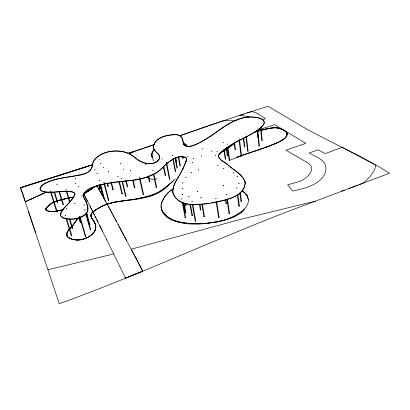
<?xml version="1.0" encoding="UTF-8"?>
<svg xmlns="http://www.w3.org/2000/svg" width="410" height="410" viewBox="0 0 410 410"><rect width="100%" height="100%" fill="white"/><g stroke="black" fill="none" stroke-linecap="round" stroke-linejoin="round"><path stroke-width="0.61" d="M287.077 134.403L287.072 134.019M95.822 227.514L95.791 226.986M245.195 183.516C242.73 198.517 222.194 200.311 210.704 202.991M151.838 154.801L151.843 154.129M287.036 134.828L286.903 133.127M151.849 155.364L151.997 153.361L152.71 151.567M153.314 146.816C154.985 138.057 165.394 135.382 173.107 134.905C176.864 134.142 181.717 135.361 182.635 139.579M90.948 215.311L91.948 212.831M161.074 206.056L161.094 205.128M95.791 227.401C95.72 231.85 91.85 235.12 88.186 237.108M151.843 154.514L151.9 153.699M62.294 209.838C57.682 210.602 49.005 213.892 45.705 209.223M66.753 234.305L67.173 232.234M95.766 227.822L95.761 228.252M90.933 214.973L90.948 215.68M186.637 158.931L186.576 159.352M45.725 209.495L46.253 208.08M90.964 215.081L90.969 214.743M161.12 205.241L161.217 204.308M95.714 228.247L95.443 229.667M287.067 134.603L286.974 135.115M151.92 153.796L152.689 151.469M66.789 233.879L67.225 232.121M278.877 141.937C282.075 140.456 286.154 138.534 287.026 134.726M287.01 134.798L285.529 137.642L282.136 140.297M45.741 209.325L45.792 208.89M151.951 153.591C152.166 152.51 153.545 148.994 154.647 150.311C155.246 151.111 155.959 151.813 156.692 152.489C158.516 153.929 160.556 156.169 159.444 158.644C154.411 166.445 142.229 163.857 136.151 158.393C125.04 147.943 105.872 148.512 94.915 158.849C92.086 161.468 92.86 165.666 91.143 168.828C88.432 173.681 82.251 174.188 77.382 175.28M186.611 159.7L183.075 168.756M161.238 204.421L162.119 201.448M91.02 214.758L91.866 212.928M286.949 135.085L286.595 136.125M161.427 203.601L163.744 198.271M45.771 209.161L46.069 208.357M186.683 158.901L186.376 157.845L185.428 157.127L181.707 156.543L177.181 157.194L173.163 158.947L173.158 159.254L177.545 157.378L181.123 156.83L184.823 157.168L186.54 158.327L186.627 159.623L184.105 166.035L180.103 173.937M95.089 230.584L95.822 227.048L94.889 223.163M95.253 230L94.874 231.014M67.255 232.234L67.378 231.788M67.307 232.121L68.66 229.831L72.201 225.966M162.319 201.156L163.887 198.03M183.065 168.776L180.18 174.183M95.012 230.563C91.22 237.4 82.179 241.024 74.589 239.747M67.465 231.788L70.228 228.211M45.899 208.818L46.637 207.603M94.782 231.014C89.098 239.45 76.111 242.971 67.645 236.852M286.508 136.166L285.826 137.171M179.852 174.368L179.483 174.993M179.811 174.809L179.539 175.28M163.826 198.286L164.794 196.569M163.938 198.097L165.174 196.016M179.298 175.306L179.011 175.787M178.965 175.864C176.003 181.015 171.969 186.581 172.969 192.854M178.97 176.233C176.151 181.112 172.513 186.248 172.887 192.152M164.943 196.498L168.213 192.48L173.066 188.897M77.213 175.311C65.769 177.663 53.31 178.099 43.106 184.372C32.457 193.207 52.295 192.972 57.195 191.998C61.295 191.506 65.441 191.229 69.551 191.757C71.852 191.654 76.947 192.592 74.251 195.785C71.038 203.314 61.751 207.409 60.49 215.563M73.006 197.64C79.525 190.05 66.543 191.347 61.766 191.285C57.923 191.613 33.323 194.924 42.138 185.428C52.623 178.109 66.128 178.042 78.218 175.408C85.054 174.896 92.901 171.252 92.778 163.354C97.442 152.002 113.257 149.594 124.035 152.059C131.866 153.253 136.412 160.679 143.761 162.847C149.184 164.83 159.393 164.077 159.746 156.784C158.701 153.12 154.124 151.72 153.437 148M46.166 208.367L46.812 207.404M75.46 221.774L75.794 221.297M74.758 222.794L73.836 224.091M75.686 221.451L74.215 223.568M75.742 221.369L78.479 217.818M75.86 221.2L76.352 220.36M75.896 220.99C73.482 226.438 65.4 229.897 67.291 236.457M165.256 196.036L168.607 192.249L173.087 189.005M75.999 221.005L78.095 218.135M152.904 151.264L154.273 149.783M73.8 223.978L73.231 224.89M76.511 220.298L77.162 219.437M46.325 208.142L48.457 205.876M73.651 224.183L72.396 225.889M152.935 151.218L154.401 149.686M77.239 219.345L77.536 218.966M91.896 213.036L94.648 210.468L100.107 207.199M77.618 218.868L77.956 218.453M73.041 224.972L72.324 225.977M78.028 218.366C81.8 216.244 89.026 213.938 87.883 208.101M195.744 221.031L195.288 221.144M195.247 220.969L195.698 220.857M65.718 215.752L65.303 215.906M91.978 212.939L92.183 212.559M65.236 215.747L65.661 215.588M85.29 236.329L85.721 236.196M85.767 236.375L85.357 236.503M244.847 209.044C235.089 219.396 219.76 221.379 206.363 223.286C191.957 223.706 172.892 224.987 163.011 212.124M46.755 207.609L48.447 205.748M219.027 217.244L218.612 217.326M72.288 225.864L71.027 227.371M218.55 217.141L219.012 217.044M79.924 216.362L79.509 216.465M79.458 216.296L79.904 216.167M71.74 235.56L71.33 235.688M71.273 235.514L71.694 235.381M203.965 216.588L204.411 216.49M204.446 216.675L204.042 216.777M46.935 207.404C50.117 203.483 54.822 201.448 59.552 200.167M285.585 137.458L284.668 138.37M90.236 229.713L90.651 229.59M90.692 229.769L90.297 229.887M191.988 215.501L192.418 215.393M192.454 215.583L192.059 215.686M92.306 212.57L95.735 209.864L101.7 206.507M228.98 213.133L229.441 213.051M229.472 213.231L229.031 213.318M72.585 228.262L72.232 228.37M209.546 136.673C222.358 128.11 235.386 116.512 251.781 116.845C256.024 117.378 263.773 117.373 264.44 122.821C262.877 126.89 258.853 129.411 255.471 131.871C243.212 139.354 228.595 144.187 218.714 154.903C217.49 159.854 224.864 161.786 227.432 164.676C233.362 170.042 241.526 173.773 244.888 181.358M72.16 228.196L72.565 228.073M89.462 224.516L89.851 224.398M89.882 224.593L89.523 224.69M191.824 201.674L192.28 201.582M192.31 201.756L191.87 201.843M200.408 209.792L200.828 209.7M200.859 209.884L200.459 209.976M173.358 180.851L170.017 183.823M66.287 208.751L66.686 208.618M66.733 208.782L66.374 208.91M84.619 209.951L85.044 209.843M85.085 210.012L84.696 210.125M48.503 205.83L51.604 203.345L55.042 201.679M181.645 198.891L182.086 198.794M182.117 198.968L181.702 199.06M80.263 222.604L80.642 222.486M80.688 222.666L80.319 222.773M238.886 205.917L239.332 205.846M239.337 206.04L238.922 206.097M216.131 198.471L215.706 198.527M172.164 181.968L175.224 178.98M215.665 198.353L216.126 198.276M94.971 186.365L89.749 190.322M172.123 181.881L169.95 183.752M244.98 181.702C242.192 173.727 233.577 170.088 227.704 164.62C225.085 161.622 217.941 159.869 218.54 154.913C228.211 143.889 243.161 139.19 255.44 131.6C258.818 129.104 262.994 126.582 264.435 122.421C262.625 117.337 255.215 117.475 250.659 117.091C234.71 117.342 222.133 128.571 209.587 136.935M94.848 186.345L94.474 186.678M242.863 211.247C230.487 221.108 213.625 223.06 198.302 223.824C186.14 223.317 170.365 223.132 162.785 211.76M201.269 197.815L200.838 197.897M200.797 197.722L201.248 197.64M94.156 187.083L94.725 186.586M284.627 138.406L279.364 141.696M233.966 143.367L231.65 145.33M233.674 143.725L234.95 142.629M233.474 143.9L229.482 147.159M94.382 186.76L89.723 190.219M234.817 142.639L235.155 142.347M234.827 142.736L235.166 142.449M233.131 144.192L231.619 145.468M226.346 194.678L226.812 194.612M226.822 194.791L226.397 194.863M188.6 196.662L189.036 196.574M87.504 214.676L87.197 214.768M168.402 185.489C154.785 199.819 133.634 198.983 115.548 202.063M74.63 203.334L75.03 203.222M87.115 214.599L87.479 214.491M75.061 203.391L74.681 203.493M189.061 196.749L188.636 196.831M50.532 191.88L50.891 191.777M50.937 191.952L50.614 192.049M83.953 205.097L84.357 204.995M84.404 205.154L84.014 205.261M182.086 194.366L182.506 194.278M182.537 194.453L182.137 194.54M241.428 201.202L241.008 201.269M240.972 201.084L241.398 201.023M231.563 145.401L229.467 147.057M169.899 183.793L167.982 185.33M169.827 183.977L165.102 187.708M225.961 203.155L226.376 203.083M226.376 203.288L226.023 203.35M231.399 145.647L225.474 149.947M93.618 187.529L86.561 192.28M167.88 185.407L165.153 187.672M66.307 189.963L65.979 190.04M65.928 189.871L66.282 189.779M56.744 211.75L57.082 211.647M57.123 211.811L56.826 211.914M197.292 191.496L197.712 191.414M197.733 191.593L197.343 191.67M236.508 187.923L236.959 187.862M236.965 188.041L236.544 188.103M81.79 195.785L82.169 195.693M82.2 195.862L81.836 195.949M229.369 147.128L224.598 150.373M239.127 183.526L238.722 183.588M182.547 188.359L182.947 188.277M182.952 188.467L182.588 188.528M238.676 183.413L239.112 183.352M229.195 147.374L224.69 150.434L219.565 153.253M223.388 185.392L223.809 185.325M223.829 185.499L223.414 185.561M239.758 193.92L239.368 193.986M239.332 193.807L239.732 193.745M62.904 204.216L63.212 204.118M63.268 204.282L62.981 204.375M57.303 202.273L57.61 202.181M57.661 202.34L57.364 202.432M78.469 186.278L78.823 186.196M78.853 186.371L78.51 186.447M182.609 182.891L182.988 182.814M183.014 182.993L182.665 183.065M108.45 200.444L108.763 200.357M108.799 200.536L108.527 200.613M186.007 177.356L185.653 177.427M185.612 177.263L185.981 177.187M121.76 178.78L121.462 178.857M121.396 178.683L121.734 178.606M104.283 198.645L104.002 198.727M56.841 184.28L57.174 184.192M57.19 184.367L56.898 184.438M103.94 198.558L104.253 198.476M173.163 158.947L167.029 163.144L159.787 170.129L154.831 173.522L145.586 177.417L135.633 179.739M173.158 159.254C168.853 161.745 164.989 164.917 161.719 168.664C154.852 175.495 145.109 178.417 135.782 180.005C122.405 181.738 108.727 182.24 95.796 186.396C90.81 187.98 81.103 191.9 84.311 198.681M117.675 176.238L118.003 176.162M118.049 176.331L117.752 176.408M143.157 194.361L143.474 194.278M143.51 194.458L143.203 194.53M237.088 176.643L237.498 176.587M237.513 176.756L237.123 176.812M209.346 136.807L206.799 138.426M209.387 137.068L206.84 138.688M89.631 190.276L86.566 192.157M89.595 190.419L89.154 190.706M100.486 163.611L100.773 163.544M100.814 163.733L100.537 163.795M75.455 183.208L75.788 183.132M75.819 183.311L75.496 183.378M139.338 177.279L139.672 177.207M139.697 177.381L139.41 177.453M125.578 195.995L125.89 195.918M125.916 196.093L125.634 196.17M121.954 193.74L122.257 193.663M122.293 193.838L122.001 193.909M89.026 190.788L83.799 193.776L86.464 192.336M130.452 170.304L130.764 170.232M130.8 170.406L130.518 170.478M103.13 167.552L103.428 167.485M103.458 167.675L103.171 167.731M104.207 182.701L103.873 182.768M75.296 178.345L75.619 178.273M75.645 178.437L75.343 178.504M103.838 182.593L104.171 182.527M112.796 189.364L113.078 189.292M113.119 189.461L112.842 189.528M96.914 173.594L97.226 173.527M97.262 173.702L96.955 173.763M123.102 169.094L123.415 169.022M123.446 169.202L123.154 169.263M156.287 187.611L156.584 187.539M156.62 187.713L156.343 187.78M191.157 172.63L191.506 172.559M191.537 172.728L191.229 172.794M101.767 192.013L102.054 191.936M102.085 192.111L101.818 192.182M206.594 138.554L204.6 139.754M206.635 138.816L204.426 140.143M99.538 180.549L99.235 180.615M99.804 188.487L100.076 188.41M100.117 188.579L99.876 188.651M99.184 180.441L99.512 180.374M94.859 169.745L95.156 169.678M108.255 171.329L108.558 171.262M108.573 171.457L108.296 171.508M95.192 169.858L94.9 169.924M152.725 170.621L153.043 170.555M153.079 170.724L152.792 170.796M99.717 159.577L99.978 159.51M134.48 187.724L134.767 187.657M134.777 187.836L134.531 187.893M223.486 168.392L223.845 168.336M223.865 168.51L223.522 168.566M233.187 172.815L233.567 172.764M233.587 172.933L233.213 172.984M127.3 186.74L127.582 186.668M127.623 186.837L127.356 186.909M224.152 150.649L220.278 152.792M224.167 150.752L220.293 152.894M218.048 165.466L217.746 165.517M204.385 139.882L199.296 142.685M217.695 165.348L218.038 165.291M204.216 140.266L201.822 141.619M107.886 186.114L108.158 186.043M108.184 186.217L107.953 186.284M86.5 192.198L83.778 193.669M198.819 169.991L198.481 170.053M198.45 169.889L198.799 169.827M120.35 163.744L120.637 163.687M120.668 163.872L120.402 163.923M166.188 162.36L166.491 162.298M166.496 162.483L166.24 162.529M281.26 140.809L277.626 142.629M124.676 181.82L124.937 181.758M201.602 141.742L199.337 142.952M239.03 139.041L239.317 138.985M239.337 139.164L239.081 139.215M145.816 164.641L146.109 164.579M146.114 164.764L145.873 164.81M193.248 158.26L193.551 158.204M193.571 158.373L193.3 158.424M187.647 156.22L187.934 156.164M187.964 156.338L187.703 156.389M227.078 144.038L227.355 143.987M192.367 162.386L192.674 162.324M227.381 144.166L227.135 144.217M223.014 142.531L223.286 142.475M223.312 142.649L223.066 142.7M192.695 162.488L192.408 162.544M216.905 151.208L217.197 151.157M217.223 151.326L216.941 151.377M87.73 237.354L81.385 239.732M211.637 151.141L211.929 151.09M211.955 151.264L211.693 151.31M198.722 142.982C194.658 144.868 187.175 148.645 183.982 144.607M198.763 143.249C194.653 145.16 188.072 148.512 184.305 145.289M100.614 207.06C108.778 202.519 118.172 201.525 127.269 200.346M172.584 155.575L172.338 155.631M172.282 155.477L172.554 155.421M215.388 155.559L215.696 155.503M245.718 133.814L245.979 133.768M201.469 155.892L201.761 155.841M201.776 156.01L201.505 156.061M215.691 155.677L215.445 155.718M161.935 158.88L162.211 158.824M162.242 158.977L161.976 159.039M101.777 206.471L102.326 206.204M230.553 160.002L240.173 155.974L253.523 151.459M129.345 153.77L134.162 151.459L154.119 144.587M128.796 153.858L134.137 151.326L127.807 153.35M129.006 153.934L134.167 151.469L127.843 153.494M278.82 142.07L276.842 142.87M102.643 206.056C114.031 200.49 127.141 201.09 139.082 198.312M202.156 148.763L202.422 148.712M202.422 148.891L202.207 148.927M278.308 142.316L268.094 146.508L255.604 150.88M42.86 193.756L46.474 192.095M45.628 192.31L25.2 201.694M40.436 194.873L43.655 193.392M31.611 184.034L20.5 187.58L25.471 201.746M30.248 199.552L42.45 193.945M25.251 201.843L33.512 198.056M277.37 142.747L276.853 142.977M257.126 128.105L257.388 128.063M276.53 143.121L274.731 143.884M276.386 143.07L273.511 144.387M274.459 143.997L273.777 144.279M273.772 144.176L273.501 144.284M273.096 144.448L270.651 145.422M273.106 144.556L270.39 145.632M125.506 277.995L142.772 271.092L131.81 250.3M236.672 157.425L248.988 153.053M237.272 157.199L240.403 156.005M270.38 145.524L269.273 145.95M270.113 145.74L267.894 146.58M341.648 191.255L342.739 190.84M342.837 190.804L344.446 190.199M359.011 184.7L363.378 183.05L370.086 176.623L374.094 170.703L375.196 167.859L375.662 165.189L342.324 147.277L325.243 153.601L318.114 149.834L309.166 152.981C315.162 156.83 325.745 159.264 325.94 168.208C325.883 179.16 314.26 184.961 305.23 187.995L292.74 191.106L287.62 184.802L297.265 182.112C305.496 180.441 318.729 168.792 306.972 162.375M268.719 146.165L267.612 146.688M348.772 188.564L357.551 185.253M267.884 146.478L266.772 147M267.043 146.79L266.49 147.103M267.053 146.898L267.335 146.79M266.761 146.898L264.194 147.825M265.352 147.518L254.502 151.244M179.554 135.869L211.601 124.671L243.74 114.041M55.13 201.648L58.307 200.639M242.525 155.241L246.825 153.77M263.041 148.236L258.336 149.86M179.724 135.751L222.404 121.037L228.652 120.238L236.693 120.284M154.17 144.74L128.643 153.289M156.979 178.678C153.494 180.221 149.752 179.026 146.683 177.192M257.752 130.206L274.782 124.558L280.148 127.961M257.137 150.265L252.852 151.787M247.44 153.56L250.09 152.689M249.88 152.756L251.197 152.325M253.406 151.603L254.743 151.167M262.154 119.746L264.45 119.002M251.104 152.356L253.539 151.562M78.264 217.93C72.575 219.622 65.082 219.75 60.531 215.655M264.573 118.961L264.957 118.833M247.625 112.796L239.614 115.374L244.632 115.943L249.142 117.055M247.717 112.765L251.494 111.633M247.25 112.909L268.053 106.277L295.256 122.385C325.822 140.902 359.283 154.022 389.5 173.189L312.005 202.448C226.73 233.664 144.704 272.973 59.245 303.723L20.597 187.893L92.516 164.938M31.729 183.998L42.686 180.502M42.809 180.461L92.968 164.461M20.551 187.729L31.657 184.182M31.775 184.146L42.732 180.651M42.855 180.61L92.132 164.887M254.8 131.923L255.076 131.835M254.81 132.025L255.363 131.851M255.353 131.748L257.326 131.154M254.907 131.994L257.106 131.323M255.645 131.764L257.337 131.256M257.895 130.99L262.231 129.821M257.905 131.087L265.383 129.186M257.547 131.195L269.908 128.299M61.09 199.844C56.677 200.859 51.609 202.207 48.529 205.81M60.214 199.983L58.799 200.382M59.588 200.27L61.884 199.511M60.916 199.895L61.474 199.737M61.259 199.798L62.176 199.429M210.755 203.298C221.861 200.7 245.375 198.363 245.083 182.086M62.453 199.352L61.915 199.619L62.684 199.291M62.484 199.455L70.92 197.441M62.248 199.521L73.159 197.21M62.858 199.352L71.155 197.517M131.19 249.224L237.293 220.221L315.654 201.069M113.642 253.882L108.609 255.143M108.486 255.174L99.476 257.393M262.528 129.75C268.873 128.417 276.063 125.988 282.162 129.416M99.348 257.429L47.903 269.749M143.91 197.23C151.5 195.708 159.157 192.505 165.004 187.79C159.024 192.895 151.531 195.698 143.93 197.338M143.495 197.446L139.456 198.348M143.295 197.379L134.916 199.214M265.536 129.155L273.009 127.843M60.111 210.417L63.027 209.684M61.987 210.017C56.841 210.919 50.522 213.128 45.843 209.94L45.746 209.689M62.325 209.946L63.058 209.787L62.52 209.905M59.337 210.468L58.594 210.622M81.282 239.753L77.018 240.055M58.22 210.694C54.222 211.416 49.379 212.277 45.889 209.951M115.297 201.976L105.877 204.544L101.044 206.712L96.955 209.1L93.618 211.375L91.661 213.354L90.943 215.419L91.363 217.279L91.184 216.793M270.241 128.243L275.761 127.73L279.912 128.561M134.541 199.168L127.069 200.259M73.298 197.077L72.293 197.23M73.329 197.179L72.319 197.338M71.048 197.533L72.252 197.348M71.653 197.441L71.955 197.394M135.464 179.764C122.277 181.44 108.814 181.989 96.053 186.012C91.153 187.739 82.594 190.578 83.691 197.179M209.623 203.155C197.456 204.728 179.729 207.275 173.22 193.93M209.674 203.462C197.389 205.067 178.56 207.691 173.046 193.248M273.091 127.838L273.885 127.766M274.203 127.746L277.934 128.012L281.89 129.304M76.931 240.05C73.733 239.537 69.613 239.296 67.373 236.519M72.985 197.671C70.505 201.141 66.302 205.892 62.761 209.495C58.886 213.051 59.886 218.586 65.831 218.632C73.38 220.616 89.052 217.971 87.817 207.747M251.96 111.72L256.019 112.642L258.039 113.929M74.251 239.676C71.678 239.056 68.398 238.574 67.055 235.981M280.03 128.596L283.238 129.914L285.585 131.425M183.167 143.023L185.74 144.535L187.467 146.631M283.853 130.242L282.177 129.324L285.165 131.087M306.844 162.293L285.898 150.188L305.834 143.331L280.266 128.038M258.11 113.975L265.173 118.459M284.535 130.549L286.887 133.163M242.192 190.501C262.564 206.307 227.458 221.282 214.087 222.266C200.997 224.624 187.124 225.213 174.317 221.077C168.356 219.073 161.97 214.63 161.35 207.88M242.136 190.706L244.283 192.474M242.725 191.142L245.329 193.417M285.442 131.21L286.021 131.841L285.708 131.441M244.637 192.674L245.933 194.053M245.472 193.458L246.482 194.729M286.042 131.769L286.708 132.773M286.149 131.892L286.559 132.517M246.061 194.104L246.543 194.817M246.594 194.791L246.963 195.447M187.396 146.519L185.633 144.53L183.188 143.121L185.776 144.648L187.452 146.529M246.656 194.878L247.076 195.631M92.844 219.704L93.618 220.918M92.737 219.545L95.14 223.814M92.798 219.698L91.317 217.131M93.09 220.129L93.301 220.442M92.629 219.391L92.768 219.657M67.409 236.631L67.153 236.165M92.665 219.499L92.317 218.914M93.377 220.488L93.875 221.323M92.557 219.34L92.112 218.591M154.247 149.742L153.76 148.886M45.884 210.007L45.705 209.541M93.69 220.969L94.08 221.651M84.393 198.686L86.259 201.879L87.479 205.994M83.942 197.804L86.341 202.171M91.912 218.274L92.142 218.704M184.331 145.519L183.987 144.771M93.895 221.292L94.028 221.569M162.57 211.391L162.811 211.873M91.727 217.951L91.942 218.381M247.061 195.514L247.184 195.816M94.192 221.789L94.413 222.24M102.797 196.334L105.636 201.474M101.454 193.981L101.977 194.929M106.723 203.529L107.03 204.088M101.07 193.202L107.661 205.149M100.05 191.352L101.69 194.407M106.867 203.79L109.654 208.787M100.265 191.824L100.773 192.741M108.276 206.353L109.178 207.906M99.21 189.815L100.429 192.126M99.251 189.968L99.758 190.891M162.596 211.504L162.006 210.268M109.547 208.669L110.531 210.386M98.625 188.743L99.425 190.286M109.793 209.126L110.849 211.053M98.379 188.287L99.143 189.774M110.726 210.75L112.12 213.308M98.046 187.677L98.59 188.754M111.161 211.637L111.838 212.877M98.42 188.441L97.467 186.611M111.761 212.734L113.949 216.7M112.847 214.737L113.186 215.368M96.888 185.546L97.759 187.226M97.073 185.955L97.278 186.34M113.17 215.347L114.615 218.023M96.929 185.699L97.093 186.002M91.548 217.623L91.758 218.058M114.574 217.859L116.691 221.8M115.036 218.802L116.317 221.195M116.302 221.169L118.475 225.228M118.121 224.567L126.782 240.783M119.228 226.638L121.16 230.276M121.104 230.164L125.373 238.22M247.168 195.698L247.379 196.19M125.204 237.897L142.818 271.282L125.552 278.185L106.436 239.209M153.77 161.027L152.207 157.425M94.382 222.128L94.592 222.579M86.249 198.824L91.158 208.459M85.936 198.204L87.248 200.859M89.862 205.979L91.374 208.957M162.396 211.135L161.56 209.12M84.993 196.349L85.977 198.358M91.189 208.587L92.885 211.862M85.48 197.379L84.065 194.509M92.024 210.243L92.932 212.026M74.907 193.259L74.851 193.038M84.419 195.278L84.726 195.893M92.593 211.355L94.305 214.676M83.799 194.058L84.527 195.498M93.726 213.6L94.085 214.307M94.033 214.204L95.212 216.547M95.074 216.28L95.361 216.844M95.212 216.48L95.766 217.577M95.258 216.644L96.601 219.324M96.509 219.063L97.831 221.713M96.929 219.98L98.067 222.266M97.944 222.02L101.572 229.257M99.62 225.392L102.433 231.076M102.192 230.594L106.82 239.917M91.389 217.295L91.579 217.736M247.363 196.072L248.363 200.044M94.73 222.814L95.033 223.542M66.974 235.796L67.091 236.093M153.74 148.974L153.386 147.81M86.392 202.181L87.407 205.661L87.325 205.374M91.312 217.156L91.123 216.623M95.038 223.522L95.212 223.998M183.767 144.069L183.957 144.684M183.87 144.469L183.716 143.93M286.79 132.932L287.056 133.845M183.762 144.192L182.968 141.245M183.706 144.053L183.137 142.188M161.868 210.002L161.335 208.341M66.907 235.606L67.009 235.909M83.707 197.2L83.896 197.789M286.877 133.06L286.964 133.332M95.181 223.886L95.279 224.183M95.248 224.07L95.34 224.367M28.485 211.534L35.634 232.977M50.994 191.834L57.185 211.698M50.481 191.988L56.693 211.862M286.923 133.194L287.005 133.568M95.31 224.255L95.453 224.741M54.566 191.998L57.723 202.227M54.079 192.152L57.241 202.386M91.071 216.454L91.153 216.736M66.481 218.043L71.781 235.442M65.938 218.248L71.243 235.627M57.605 191.67L57.692 191.947M66.845 235.412L66.943 235.719M69.085 218.889L69.177 219.186M59.476 191.485L63.33 204.17M58.984 191.639L62.843 204.329M69.895 219.007L72.647 228.129M69.372 219.191L72.124 228.308M66.236 191.198L69.474 202.099M152.305 157.788L151.854 155.651L151.972 156.461M66.738 191.039L69.972 201.935M69.059 191.439L69.141 191.721M73.277 196.846L73.359 197.128M79.33 217.725L80.734 222.543M78.812 217.9L80.222 222.722M80.155 216.834L85.798 236.252M79.781 217.623L85.265 236.442M85.603 213.656L90.205 229.831M86.679 212.928L89.944 224.454M86.325 213.707L89.426 224.634M86.146 213.487L90.728 229.646M87.719 207.27L87.801 207.562M86.003 201.366L86.085 201.653M85.09 199.834L85.172 200.121M182.686 139.764C181.727 134.049 175.039 134.008 170.437 134.926C163.37 135.623 153.33 139.256 153.366 147.667M95.422 224.629L95.556 225.121M152.064 156.897L152.228 157.522M91.025 216.28L91.102 216.562M99.758 184.766L101.7 192.136M99.24 184.828L100.194 188.457M98.774 184.982L99.732 188.605M100.716 184.643L104.355 198.517M100.23 184.618L103.879 198.681M104.586 183.808L108.87 200.403M104.089 183.952L108.389 200.567M107.174 183.762L107.809 186.237M107.635 183.613L108.266 186.089M182.64 139.508L182.927 140.989M111.53 182.727L113.191 189.333M111.064 182.875L112.729 189.487M119.423 181.64L122.364 193.704M118.946 181.794L121.893 193.868M122.421 181.123L125.988 195.959M121.939 181.281L125.516 196.123M126.393 181.235L127.689 186.709M125.788 180.779L127.228 186.868M182.686 139.687L182.952 141.127M133.168 180.272L134.885 187.739M132.681 180.344L134.403 187.811M244.944 181.394L245.057 182.045M95.525 225.008L95.684 225.7M140.184 179.119L143.587 194.366M139.682 179.196L143.09 194.442M148.727 176.341L149.916 181.871M148.246 176.413L149.435 181.948M66.763 235.012L66.881 235.524M183.08 141.875L182.983 141.342M153.345 147.615L153.437 148.066M151.951 156.359L152.084 156.994M153.914 174.276L156.702 187.621M153.417 174.347L156.215 187.698M87.832 207.691L87.468 206.04M87.397 205.707L87.55 206.332M87.607 206.717L87.899 208.039M161.171 207.547L161.355 208.454M90.953 215.926L91.056 216.388M163.815 166.393L165.676 175.772M163.395 166.614L163.759 168.464M163.334 166.47L165.199 175.844M166.844 163.631L169.894 179.288M166.229 163.077L169.412 179.365M170.493 160.643L170.545 160.915M173.256 158.578L175.695 171.554M172.779 158.649L175.224 171.631M173.102 193.546L172.866 192.208M175.434 157.43L177.417 168.11M175.275 158.086L176.064 162.314M183.536 202.519L185.499 213.067M175.08 158.152L176.951 168.187M182.855 202.566L185.72 217.92M182.178 202.043L185.171 218.012M245.021 181.738L245.226 183.454M185.791 203.345L186.253 205.84M185.253 203.437L185.715 205.933M184.203 203.047L186.043 212.974M175.623 157.394L176.633 162.842M178.709 156.707L180.395 165.963M178.237 156.789L179.934 166.04M182.394 156.687L182.722 158.521M190.471 204.19L192.5 215.491M189.912 204.282L191.947 215.583M192.797 204.154L195.775 220.949M192.223 204.241L195.211 221.046M182.85 156.605L183.178 158.445M95.648 225.587L95.771 226.289M186.043 160.976L186.094 161.253M185.93 161.273L185.955 161.612M199.942 204.113L200.91 209.787M199.393 204.206L200.362 209.884M201.812 204.098L203.929 216.675M202.381 204.011L204.487 216.582M153.396 147.866L153.263 146.785M95.668 225.684L95.745 226.089M216.777 202.115L219.083 217.136M216.198 202.197L218.52 217.228M223.511 200.387L223.552 200.7M225.377 199.578L225.91 203.252M227.007 199.696L228.944 213.226M226.012 200.106L226.458 203.165M227.494 198.993L229.508 213.138M223.87 149.409L225.249 159.259M227.073 164.159L227.114 164.446M224.347 149.322L225.72 159.188M226.679 147.779L227.781 155.851M226.207 147.861L227.314 155.923M227.893 147.144L229.733 160.73M227.412 147.231L229.257 160.807M237.928 194.76L239.399 205.928M237.364 194.842L238.845 206.01M240.332 192.264L241.475 201.1M239.855 192.977L240.926 201.187M236.693 171.749L236.729 172.046M234.638 143.059L235.504 149.809M234.171 143.146L235.043 149.886M239.107 140.415L241.085 156.302M239.583 140.281L241.557 156.225M243.765 138.052L244.821 146.872M243.299 138.129L244.36 146.944M161.074 206.748L161.197 207.66M245.928 136.438L247.701 151.515M246.4 136.351L248.168 151.444M151.838 154.739L151.895 155.918M151.849 155.615L151.879 155.815M257.705 129.996L259.422 146.17M257.485 130.354L258.208 137.16M257.301 130.698L258.956 146.242M257.029 130.426L257.757 137.227M151.859 155.718L151.833 155.405M90.917 215.568L90.984 216.039M66.717 234.607L66.794 235.125M260.857 127.054L262.272 140.794M260.458 127.756L261.816 140.861M95.74 226.176L95.791 226.489M287.041 133.752L287.082 134.178M45.694 209.382L45.741 209.643M151.864 155.646L151.828 155.267M95.761 226.376L95.807 226.694M95.776 226.581L95.822 227.099M161.048 205.943L161.099 206.86M66.717 234.192L66.753 234.72"/></g></svg>
